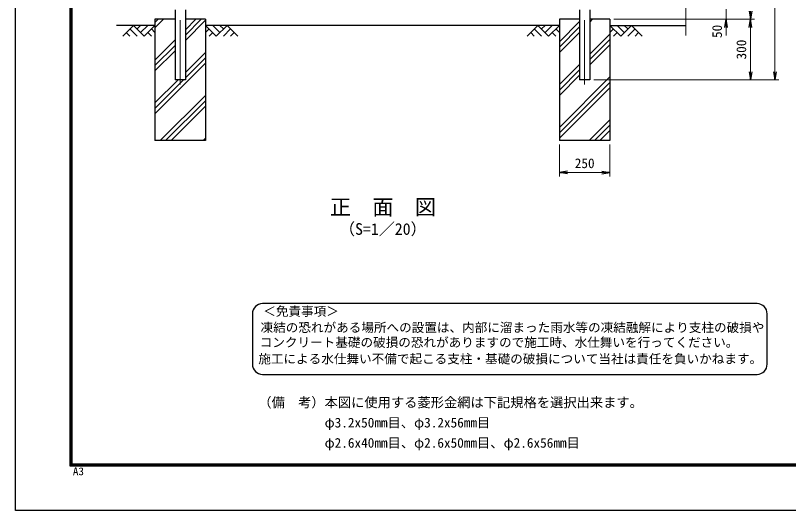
# Model space of a CAD drawing. Units: millimetres, scale not verified. Extents: x -4200 to 4200, y -2970 to 2970.
# Drawn here: x -4200 to -376, y -2970 to -521 of the extents above; entities that cross this region are included whole.
import ezdxf
from ezdxf.enums import TextEntityAlignment as Align

# ---------------------------------------------------------------- set-up
doc = ezdxf.new("R2010")
doc.units = ezdxf.units.MM
doc.header["$LTSCALE"] = 10
doc.linetypes.add('USER1', pattern=[50.8, 31.75, -6.35, 6.35, -6.35])
for name, color, linetype, lineweight in [('0-0_D-TTL-TXT', 7, 'Continuous', 25), ('0-1_D-BMK', 2, 'USER1', 13), ('0-2_D-STR1', 1, 'Continuous', 25), ('0-3_D-STR-DIM', 7, 'Continuous', 13), ('0-8_D-BGD', 7, 'Continuous', 25), ('0-9_D-STR4', 7, 'Continuous', 25), ('0-A_D-DCR-HCH', 7, 'Continuous', 13), ('0-E_D-TTL', 7, 'Continuous', 25)]:
    doc.layers.add(name, color=color, linetype=linetype, lineweight=lineweight)
doc.layers.add('0-4_0', color=7, linetype='Continuous')
doc.styles.add('ＭＳ ゴシック', font='')
doc.styles.get('ＭＳ ゴシック').set_extended_font_data('MS Gothic')

# ---------------------------------------------------------------- blocks, each defined once
blk = doc.blocks.new('_Open')
at = {"layer": '0-4_0'}
blk.add_line((-10, 1.667), (0, 0), dxfattribs=at)
blk.add_lwpolyline([(-10, -1.667), (0, 0), (-10, 0)], dxfattribs=at)

msp = doc.modelspace()

# ---------------------------------------------------------------- linework, layer by layer
at = {"layer": '0-0_D-TTL-TXT', "color": 2}
for p, q in [((-532.15, -1946.21), (-2977.7, -1946.21)), ((-3027.7, -1996.21), (-3027.7, -2246.21)), ((-482.15, -2246.21), (-482.15, -1996.21)), ((-2977.7, -2296.21), (-532.15, -2296.21))]:
    msp.add_line(p, q, dxfattribs=at)
for centre, start, end in [((-2977.7, -1996.21), 90, 180), ((-532.15, -1996.21), 0, 90), ((-2977.7, -2246.21), 180, 270), ((-532.15, -2246.21), 270, 0)]:
    msp.add_arc(centre, 50, start, end, dxfattribs=at)
at = {"layer": '0-1_D-BMK'}
for p, q in [((-3384.65, 1487.29), (-3384.65, -869.77)), ((-1384.65, 1487.29), (-1384.65, -869.77))]:
    msp.add_line(p, q, dxfattribs=at)
at = {"layer": '0-2_D-STR1'}
for p, q in [((-3410.05, -492.77), (-3410.05, -839.77)), ((-3359.25, -492.77), (-3359.25, -839.77)), ((-1410.05, -492.77), (-1410.05, -839.77)), ((-1359.25, -492.77), (-1359.25, -839.77)), ((-3359.25, -839.77), (-3410.05, -839.77)), ((-1359.25, -839.77), (-1410.05, -839.77))]:
    msp.add_line(p, q, dxfattribs=at)
at = {"layer": '0-3_D-STR-DIM'}
for p, q in [((-444.65, 1420.23), (-444.65, -799.77)), ((-884.65, 459.57), (-884.65, -619.77)), ((-684.65, -489.77), (-684.65, -539.77)), ((-1239.65, -539.77), (-664.65, -539.77)), ((-1239.65, -539.77), (-544.65, -539.77)), ((-1239.65, -539.77), (-544.65, -539.77)), ((-684.65, -579.77), (-684.65, -619.77)), ((-564.65, -579.77), (-564.65, -799.77)), ((-1339.25, -839.77), (-424.65, -839.77)), ((-1339.25, -839.77), (-544.65, -839.77)), ((-1509.65, -1159.77), (-1509.65, -1317.09)), ((-1259.65, -1159.77), (-1259.65, -1317.09)), ((-1469.65, -1297.09), (-1299.65, -1297.09))]:
    msp.add_line(p, q, dxfattribs=at)
at = {"layer": '0-8_D-BGD'}
for p, q in [((-3509.65, -569.77), (-3699.65, -569.77)), ((-1509.65, -569.77), (-3259.65, -569.77)), ((-1259.65, -569.77), (-884.65, -569.77))]:
    msp.add_line(p, q, dxfattribs=at)
at = {"layer": '0-9_D-STR4'}
for p, q in [((-3509.65, -539.77), (-3509.65, -1139.77)), ((-3410.05, -539.77), (-3509.65, -539.77)), ((-3259.65, -539.77), (-3359.25, -539.77)), ((-3259.65, -539.77), (-3259.65, -1139.77)), ((-1509.65, -539.77), (-1509.65, -1139.77)), ((-1410.05, -539.77), (-1509.65, -539.77)), ((-1259.65, -539.77), (-1359.25, -539.77)), ((-1259.65, -539.77), (-1259.65, -1139.77)), ((-3259.65, -1139.77), (-3509.65, -1139.77)), ((-1259.65, -1139.77), (-1509.65, -1139.77))]:
    msp.add_line(p, q, dxfattribs=at)
at = {"layer": '0-A_D-DCR-HCH'}
for p, q in [((-3616.08, -569.77), (-3669.29, -622.99)), ((-3616.08, -569.77), (-3562.87, -622.99)), ((-3598.34, -587.51), (-3580.6, -569.77)), ((-3580.6, -605.25), (-3545.13, -569.77)), ((-3562.87, -622.99), (-3509.65, -569.77)), ((-3509.65, -582.69), (-3466.74, -539.77)), ((-3509.65, -556.18), (-3493.25, -539.77)), ((-3359.25, -617.91), (-3281.12, -539.77)), ((-3359.25, -591.39), (-3307.64, -539.77)), ((-3359.25, -644.42), (-3259.65, -544.82)), ((-3206.44, -622.99), (-3259.65, -569.77)), ((-3188.7, -605.25), (-3224.18, -569.77)), ((-3153.23, -569.77), (-3206.44, -622.99)), ((-3170.87, -587.6), (-3188.7, -569.77)), ((-3153.23, -569.77), (-3100.02, -622.99)), ((-1616.08, -569.77), (-1669.29, -622.99)), ((-1616.08, -569.77), (-1562.87, -622.99)), ((-1598.34, -587.51), (-1580.6, -569.77)), ((-1580.6, -605.25), (-1545.13, -569.77)), ((-1562.87, -622.99), (-1509.65, -569.77)), ((-1509.65, -650.98), (-1410.05, -551.38)), ((-1359.25, -553.61), (-1345.42, -539.77)), ((-1206.44, -622.99), (-1259.65, -569.77)), ((-1188.7, -605.25), (-1224.18, -569.77)), ((-1153.23, -569.77), (-1206.44, -622.99)), ((-1170.87, -587.6), (-1188.7, -569.77)), ((-1153.23, -569.77), (-1100.02, -622.99)), ((-3651.55, -605.25), (-3633.73, -622.99)), ((-3633.82, -587.51), (-3598.18, -622.99)), ((-3545.13, -605.25), (-3527.31, -622.99)), ((-3527.39, -587.51), (-3509.65, -605.17)), ((-3241.92, -587.51), (-3259.65, -605.17)), ((-3224.18, -605.25), (-3242, -622.99)), ((-3135.49, -587.51), (-3171.13, -622.99)), ((-3117.76, -605.25), (-3135.57, -622.99)), ((-1651.55, -605.25), (-1633.73, -622.99)), ((-1633.82, -587.51), (-1598.18, -622.99)), ((-1545.13, -605.25), (-1527.31, -622.99)), ((-1527.39, -587.51), (-1509.65, -605.17)), ((-1509.65, -677.5), (-1410.05, -577.9)), ((-1509.65, -704.01), (-1410.05, -604.41)), ((-1241.92, -587.51), (-1259.65, -605.17)), ((-1224.18, -605.25), (-1242, -622.99)), ((-1135.49, -587.51), (-1171.13, -622.99)), ((-1117.76, -605.25), (-1135.57, -622.99)), ((-3509.65, -741.79), (-3410.05, -642.19)), ((-1359.25, -712.71), (-1259.65, -613.11)), ((-1359.25, -739.23), (-1259.65, -639.63)), ((-3509.65, -768.31), (-3410.05, -668.71)), ((-1359.25, -765.74), (-1259.65, -666.14)), ((-3509.65, -794.82), (-3410.05, -695.22)), ((-3359.25, -803.52), (-3259.65, -703.92)), ((-3509.65, -1006.96), (-3259.65, -756.96)), ((-3359.25, -830.04), (-3259.65, -730.44)), ((-1509.65, -863.11), (-1410.05, -763.51)), ((-1509.65, -889.63), (-1410.05, -790.03)), ((-3509.65, -980.44), (-3368.99, -839.77)), ((-3509.65, -953.92), (-3395.5, -839.77)), ((-1509.65, -916.14), (-1410.05, -816.54)), ((-1509.65, -1075.24), (-1259.65, -825.24)), ((-1509.65, -1101.76), (-1259.65, -851.76)), ((-1509.65, -1128.28), (-1259.65, -878.28)), ((-3483.37, -1139.77), (-3259.65, -916.05)), ((-3456.86, -1139.77), (-3259.65, -942.57)), ((-3430.34, -1139.77), (-3259.65, -969.09)), ((-1362.05, -1139.77), (-1259.65, -1037.38)), ((-1335.54, -1139.77), (-1259.65, -1063.89)), ((-1309.02, -1139.77), (-1259.65, -1090.41)), ((-3271.24, -1139.77), (-3259.65, -1128.19))]:
    msp.add_line(p, q, dxfattribs=at)
at = {"layer": '0-E_D-TTL', "color": 2}
msp.add_lwpolyline([(-4199.68, 2970.23), (4200.32, 2970.23), (4200.32, -2969.77), (-4199.68, -2969.77)], close=True, dxfattribs=at)
at = {"layer": '0-E_D-TTL'}
for points in [[(-3929.68, 2750.23), (3930.32, 2750.23), (3930.32, -2749.77), (-3929.68, -2749.77)], [(-3927.18, 2747.73), (3927.82, 2747.73), (3927.82, -2747.27), (-3927.18, -2747.27)], [(-3924.68, 2745.23), (3925.32, 2745.23), (3925.32, -2744.77), (-3924.68, -2744.77)], [(-3922.18, 2742.73), (3922.82, 2742.73), (3922.82, -2742.27), (-3922.18, -2742.27)], [(-3919.68, 2740.23), (3920.32, 2740.23), (3920.32, -2739.77), (-3919.68, -2739.77)]]:
    msp.add_lwpolyline(points, close=True, dxfattribs=at)

# ---------------------------------------------------------------- block references
at = {"layer": '0-3_D-STR-DIM', "xscale": 4, "yscale": 4}
for p, rotation in [((-564.65, -539.77), 270), ((-684.65, -539.77), 90), ((-564.65, -539.77), 90), ((-564.65, -839.77), 270), ((-444.65, -839.77), 270), ((-1509.65, -1297.09), 180)]:
    msp.add_blockref('_Open', p, dxfattribs=dict(at, rotation=rotation))
msp.add_blockref('_Open', (-1259.65, -1297.09), dxfattribs=at)

# ---------------------------------------------------------------- texts
at = {"layer": '0-0_D-TTL-TXT', "style": 'ＭＳ ゴシック'}
for s, height, p in [('正\u3000面\u3000図', 76.98, (-2644.55, -1530.17)), ('（S=1／20）', 57.7, (-2599.07, -1623.36)), ('＜免責事項＞ \u3000\u3000', 45.67, (-2974, -2020.39)), ('凍結の恐れがある場所への設置は、内部に溜まった雨水等の凍結融解により支柱の破損や', 45.67, (-2987.52, -2100.89)), ('コンクリート基礎の破損の恐れがありますので施工時、水仕舞いを行ってください。', 45.67, (-2991.63, -2174.31)), ('施工による水仕舞い不備で起こる支柱・基礎の破損について当社は責任を負いかねます。 ', 45.67, (-2998.62, -2255.8)), ('（備\u3000考）本図に使用する菱形金網は下記規格を選択出来ます。', 48.09, (-2998.8, -2473.38)), ('\u3000\u3000\u3000\u3000\u3000φ3.2x50mm目、φ3.2x56mm目', 48.09, (-2998.8, -2573.38)), ('\u3000\u3000\u3000\u3000\u3000φ2.6x40mm目、φ2.6x50mm目、φ2.6x56mm目', 48.09, (-2998.8, -2673.38))]:
    msp.add_text(s, height=height, dxfattribs=at).set_placement(p, align=Align.BOTTOM_LEFT)
at = {"layer": '0-3_D-STR-DIM', "style": 'ＭＳ ゴシック'}
for s, p in [('50', (-691.4, -632.4)), ('300', (-571.4, -738.65))]:
    msp.add_text(s, height=48.09, rotation=90, dxfattribs=at).set_placement(p, align=Align.BOTTOM_LEFT)
msp.add_text('250', height=48.09, dxfattribs=at).set_placement((-1433.65, -1290.34), align=Align.BOTTOM_LEFT)
at = {"layer": '0-E_D-TTL', "style": 'ＭＳ ゴシック', "width": 1.05}
msp.add_text('A3', height=38.48, dxfattribs=at).set_placement((-3915.77, -2806.58), align=Align.BOTTOM_LEFT)

doc.saveas('drawing.dxf')
